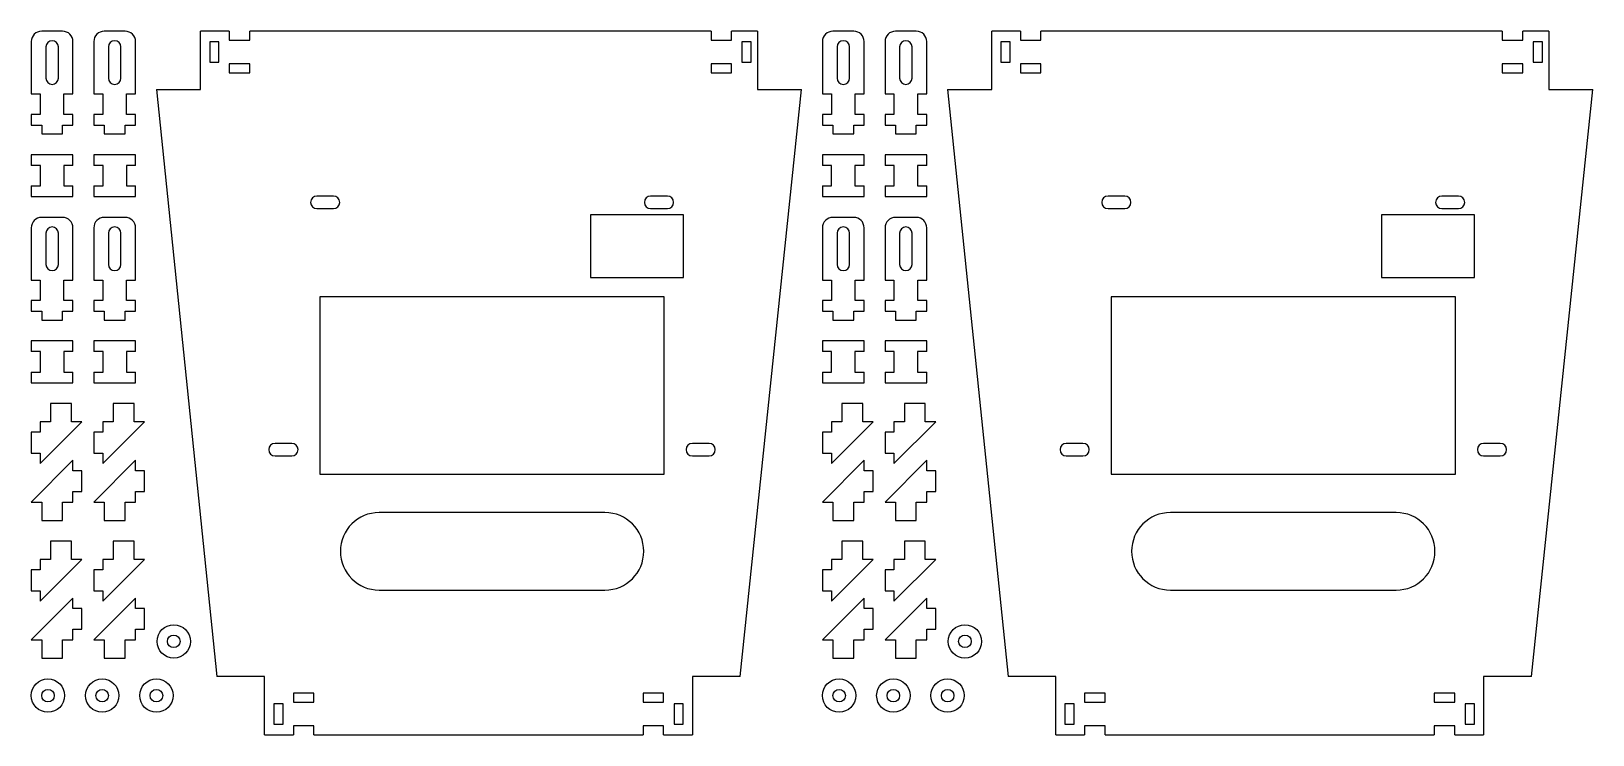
# Model space of a CAD drawing. Header units: inches. Extents: x 3.6 to 41, y 3.9 to 20.8.
import ezdxf

# ---------------------------------------------------------------- set-up
doc = ezdxf.new("R2010")
doc.units = ezdxf.units.IN
doc.header["$MEASUREMENT"] = 0

msp = doc.modelspace()

# ---------------------------------------------------------------- linework, layer by layer
at = {"color": 7, "linetype": 'Continuous', "lineweight": 25}
for p, q in [((4.364, 20.777), (3.864, 20.777)), ((5.864, 20.777), (5.364, 20.777)), ((7.67, 19.377), (7.67, 20.777)), ((8.36, 20.777), (7.67, 20.777)), ((8.36, 20.777), (8.36, 20.562)), ((8.851, 20.562), (8.851, 20.777)), ((19.905, 20.777), (8.851, 20.777)), ((19.905, 20.777), (19.905, 20.562)), ((20.396, 20.562), (20.396, 20.777)), ((21.02, 20.777), (20.396, 20.777)), ((21.02, 20.777), (21.02, 19.377)), ((23.323, 20.777), (22.823, 20.777)), ((24.823, 20.777), (24.323, 20.777)), ((26.629, 19.377), (26.629, 20.777)), ((27.319, 20.777), (26.629, 20.777)), ((27.319, 20.777), (27.319, 20.562)), ((38.864, 20.777), (27.81, 20.777)), ((27.81, 20.562), (27.81, 20.777)), ((38.864, 20.777), (38.864, 20.562)), ((39.979, 20.777), (39.355, 20.777)), ((39.355, 20.562), (39.355, 20.777)), ((39.979, 20.777), (39.979, 19.377)), ((3.614, 20.527), (3.614, 19.272)), ((3.964, 20.399), (3.964, 19.649)), ((4.264, 19.649), (4.264, 20.399)), ((4.614, 19.272), (4.614, 20.527)), ((5.114, 20.527), (5.114, 19.272)), ((5.464, 20.399), (5.464, 19.649)), ((5.764, 19.649), (5.764, 20.399)), ((6.114, 19.272), (6.114, 20.527)), ((8.11, 20.522), (7.89, 20.522)), ((7.89, 20.522), (7.89, 20.031)), ((8.11, 20.031), (8.11, 20.522)), ((8.36, 20.562), (8.851, 20.562)), ((19.905, 20.562), (20.396, 20.562)), ((20.866, 20.522), (20.646, 20.522)), ((20.646, 20.522), (20.646, 20.031)), ((20.866, 20.031), (20.866, 20.522)), ((22.573, 20.527), (22.573, 19.272)), ((22.923, 20.399), (22.923, 19.649)), ((23.223, 19.649), (23.223, 20.399)), ((23.573, 19.272), (23.573, 20.527)), ((24.073, 20.527), (24.073, 19.272)), ((24.423, 20.399), (24.423, 19.649)), ((24.723, 19.649), (24.723, 20.399)), ((25.073, 19.272), (25.073, 20.527)), ((27.069, 20.522), (26.849, 20.522)), ((26.849, 20.522), (26.849, 20.031)), ((27.069, 20.031), (27.069, 20.522)), ((27.319, 20.562), (27.81, 20.562)), ((38.864, 20.562), (39.355, 20.562)), ((39.825, 20.522), (39.605, 20.522)), ((39.605, 20.522), (39.605, 20.031)), ((39.825, 20.031), (39.825, 20.522)), ((7.89, 20.031), (8.11, 20.031)), ((8.851, 19.992), (8.36, 19.992)), ((8.36, 19.992), (8.36, 19.777)), ((8.851, 19.777), (8.851, 19.992)), ((20.396, 19.992), (19.905, 19.992)), ((19.905, 19.992), (19.905, 19.777)), ((20.396, 19.777), (20.396, 19.992)), ((20.646, 20.031), (20.866, 20.031)), ((26.849, 20.031), (27.069, 20.031)), ((27.319, 19.992), (27.319, 19.777)), ((27.81, 19.992), (27.319, 19.992)), ((27.81, 19.777), (27.81, 19.992)), ((39.355, 19.992), (38.864, 19.992)), ((38.864, 19.992), (38.864, 19.777)), ((39.355, 19.777), (39.355, 19.992)), ((39.605, 20.031), (39.825, 20.031)), ((8.36, 19.777), (8.851, 19.777)), ((19.905, 19.777), (20.396, 19.777)), ((27.319, 19.777), (27.81, 19.777)), ((38.864, 19.777), (39.355, 19.777)), ((3.614, 19.272), (3.829, 19.272)), ((3.829, 19.272), (3.829, 18.781)), ((4.399, 19.272), (4.614, 19.272)), ((4.399, 18.781), (4.399, 19.272)), ((5.114, 19.272), (5.329, 19.272)), ((5.329, 19.272), (5.329, 18.781)), ((5.899, 19.272), (6.114, 19.272)), ((5.899, 18.781), (5.899, 19.272)), ((6.614, 19.377), (8.063, 5.302)), ((6.614, 19.377), (7.67, 19.377)), ((20.603, 5.302), (22.073, 19.377)), ((21.02, 19.377), (22.073, 19.377)), ((22.573, 19.272), (22.788, 19.272)), ((22.788, 19.272), (22.788, 18.781)), ((23.358, 19.272), (23.573, 19.272)), ((23.358, 18.781), (23.358, 19.272)), ((24.073, 19.272), (24.288, 19.272)), ((24.288, 19.272), (24.288, 18.781)), ((24.858, 19.272), (25.073, 19.272)), ((24.858, 18.781), (24.858, 19.272)), ((25.573, 19.377), (27.022, 5.302)), ((25.573, 19.377), (26.629, 19.377)), ((39.563, 5.302), (41.033, 19.377)), ((39.979, 19.377), (41.033, 19.377)), ((3.829, 18.781), (3.614, 18.781)), ((3.614, 18.781), (3.614, 18.527)), ((4.614, 18.781), (4.399, 18.781)), ((4.614, 18.527), (4.614, 18.781)), ((5.114, 18.781), (5.114, 18.527)), ((5.329, 18.781), (5.114, 18.781)), ((6.114, 18.781), (5.899, 18.781)), ((6.114, 18.527), (6.114, 18.781)), ((22.573, 18.781), (22.573, 18.527)), ((22.788, 18.781), (22.573, 18.781)), ((23.573, 18.781), (23.358, 18.781)), ((23.573, 18.527), (23.573, 18.781)), ((24.073, 18.781), (24.073, 18.527)), ((24.288, 18.781), (24.073, 18.781)), ((25.073, 18.781), (24.858, 18.781)), ((25.073, 18.527), (25.073, 18.781)), ((3.614, 18.527), (3.864, 18.527)), ((3.864, 18.527), (3.864, 18.312)), ((4.364, 18.527), (4.614, 18.527)), ((4.364, 18.312), (4.364, 18.527)), ((5.114, 18.527), (5.364, 18.527)), ((5.364, 18.527), (5.364, 18.312)), ((5.864, 18.527), (6.114, 18.527)), ((5.864, 18.312), (5.864, 18.527)), ((22.573, 18.527), (22.823, 18.527)), ((22.823, 18.527), (22.823, 18.312)), ((23.323, 18.312), (23.323, 18.527)), ((23.323, 18.527), (23.573, 18.527)), ((24.073, 18.527), (24.323, 18.527)), ((24.323, 18.527), (24.323, 18.312)), ((24.823, 18.312), (24.823, 18.527)), ((24.823, 18.527), (25.073, 18.527)), ((3.864, 18.312), (4.364, 18.312)), ((5.364, 18.312), (5.864, 18.312)), ((22.823, 18.312), (23.323, 18.312)), ((24.323, 18.312), (24.823, 18.312)), ((3.614, 17.812), (3.614, 17.557)), ((4.614, 17.812), (3.614, 17.812)), ((4.614, 17.557), (4.614, 17.812)), ((5.114, 17.812), (5.114, 17.557)), ((6.114, 17.812), (5.114, 17.812)), ((6.114, 17.557), (6.114, 17.812)), ((23.573, 17.812), (22.573, 17.812)), ((22.573, 17.812), (22.573, 17.557)), ((23.573, 17.557), (23.573, 17.812)), ((24.073, 17.812), (24.073, 17.557)), ((25.073, 17.812), (24.073, 17.812)), ((25.073, 17.557), (25.073, 17.812)), ((3.834, 17.557), (3.614, 17.557)), ((3.834, 17.067), (3.834, 17.557)), ((4.394, 17.557), (4.394, 17.067)), ((4.614, 17.557), (4.394, 17.557)), ((5.334, 17.557), (5.114, 17.557)), ((5.334, 17.067), (5.334, 17.557)), ((6.114, 17.557), (5.894, 17.557)), ((5.894, 17.557), (5.894, 17.067)), ((22.793, 17.557), (22.573, 17.557)), ((22.793, 17.067), (22.793, 17.557)), ((23.573, 17.557), (23.353, 17.557)), ((23.353, 17.557), (23.353, 17.067)), ((24.293, 17.557), (24.073, 17.557)), ((24.293, 17.067), (24.293, 17.557)), ((25.073, 17.557), (24.853, 17.557)), ((24.853, 17.557), (24.853, 17.067)), ((3.614, 17.067), (3.834, 17.067)), ((3.614, 17.067), (3.614, 16.812)), ((4.394, 17.067), (4.614, 17.067)), ((4.614, 16.812), (4.614, 17.067)), ((5.114, 17.067), (5.114, 16.812)), ((5.114, 17.067), (5.334, 17.067)), ((5.894, 17.067), (6.114, 17.067)), ((6.114, 16.812), (6.114, 17.067)), ((22.573, 17.067), (22.573, 16.812)), ((22.573, 17.067), (22.793, 17.067)), ((23.353, 17.067), (23.573, 17.067)), ((23.573, 16.812), (23.573, 17.067)), ((24.073, 17.067), (24.293, 17.067)), ((24.073, 17.067), (24.073, 16.812)), ((24.853, 17.067), (25.073, 17.067)), ((25.073, 16.812), (25.073, 17.067)), ((3.614, 16.812), (4.614, 16.812)), ((5.114, 16.812), (6.114, 16.812)), ((10.857, 16.822), (10.457, 16.822)), ((10.457, 16.522), (10.857, 16.522)), ((18.857, 16.822), (18.457, 16.822)), ((18.457, 16.522), (18.857, 16.522)), ((22.573, 16.812), (23.573, 16.812)), ((24.073, 16.812), (25.073, 16.812)), ((29.817, 16.822), (29.417, 16.822)), ((29.417, 16.522), (29.817, 16.522)), ((37.817, 16.822), (37.417, 16.822)), ((37.417, 16.522), (37.817, 16.522)), ((4.364, 16.312), (3.864, 16.312)), ((5.864, 16.312), (5.364, 16.312)), ((17.013, 16.372), (17.012, 14.872)), ((19.242, 16.372), (17.013, 16.372)), ((19.242, 14.872), (19.242, 16.372)), ((23.323, 16.312), (22.823, 16.312)), ((24.823, 16.312), (24.323, 16.312)), ((35.973, 16.372), (35.972, 14.872)), ((38.202, 16.372), (35.973, 16.372)), ((38.202, 14.872), (38.202, 16.372)), ((3.614, 16.062), (3.614, 14.807)), ((3.964, 15.934), (3.964, 15.184)), ((4.264, 15.184), (4.264, 15.934)), ((4.614, 14.807), (4.614, 16.062)), ((5.114, 16.062), (5.114, 14.807)), ((5.464, 15.934), (5.464, 15.184)), ((5.764, 15.184), (5.764, 15.934)), ((6.114, 14.807), (6.114, 16.062)), ((22.573, 16.062), (22.573, 14.807)), ((22.923, 15.934), (22.923, 15.184)), ((23.223, 15.184), (23.223, 15.934)), ((23.573, 14.807), (23.573, 16.062)), ((24.073, 16.062), (24.073, 14.807)), ((24.423, 15.934), (24.423, 15.184)), ((24.723, 15.184), (24.723, 15.934)), ((25.073, 14.807), (25.073, 16.062)), ((3.614, 14.807), (3.829, 14.807)), ((3.829, 14.807), (3.829, 14.316)), ((4.399, 14.807), (4.614, 14.807)), ((4.399, 14.316), (4.399, 14.807)), ((5.114, 14.807), (5.329, 14.807)), ((5.329, 14.807), (5.329, 14.316)), ((5.899, 14.807), (6.114, 14.807)), ((5.899, 14.316), (5.899, 14.807)), ((17.012, 14.872), (19.242, 14.872)), ((22.573, 14.807), (22.788, 14.807)), ((22.788, 14.807), (22.788, 14.316)), ((23.358, 14.807), (23.573, 14.807)), ((23.358, 14.316), (23.358, 14.807)), ((24.073, 14.807), (24.288, 14.807)), ((24.288, 14.807), (24.288, 14.316)), ((24.858, 14.316), (24.858, 14.807)), ((24.858, 14.807), (25.073, 14.807)), ((35.972, 14.872), (38.202, 14.872)), ((3.614, 14.316), (3.614, 14.062)), ((3.829, 14.316), (3.614, 14.316)), ((4.614, 14.316), (4.399, 14.316)), ((4.614, 14.062), (4.614, 14.316)), ((5.114, 14.316), (5.114, 14.062)), ((5.329, 14.316), (5.114, 14.316)), ((6.114, 14.316), (5.899, 14.316)), ((6.114, 14.062), (6.114, 14.316)), ((10.532, 14.402), (10.532, 10.152)), ((18.782, 14.402), (10.532, 14.402)), ((18.782, 10.152), (18.782, 14.402)), ((22.788, 14.316), (22.573, 14.316)), ((22.573, 14.316), (22.573, 14.062)), ((23.573, 14.316), (23.358, 14.316)), ((23.573, 14.062), (23.573, 14.316)), ((24.288, 14.316), (24.073, 14.316)), ((24.073, 14.316), (24.073, 14.062)), ((25.073, 14.316), (24.858, 14.316)), ((25.073, 14.062), (25.073, 14.316)), ((29.492, 14.402), (29.492, 10.152)), ((37.742, 14.402), (29.492, 14.402)), ((37.742, 10.152), (37.742, 14.402)), ((3.614, 14.062), (3.864, 14.062)), ((3.864, 14.062), (3.864, 13.847)), ((3.864, 13.847), (4.364, 13.847)), ((4.364, 14.062), (4.614, 14.062)), ((4.364, 13.847), (4.364, 14.062)), ((5.114, 14.062), (5.364, 14.062)), ((5.364, 14.062), (5.364, 13.847)), ((5.364, 13.847), (5.864, 13.847)), ((5.864, 14.062), (6.114, 14.062)), ((5.864, 13.847), (5.864, 14.062)), ((22.573, 14.062), (22.823, 14.062)), ((22.823, 14.062), (22.823, 13.847)), ((22.823, 13.847), (23.323, 13.847)), ((23.323, 14.062), (23.573, 14.062)), ((23.323, 13.847), (23.323, 14.062)), ((24.073, 14.062), (24.323, 14.062)), ((24.323, 14.062), (24.323, 13.847)), ((24.323, 13.847), (24.823, 13.847)), ((24.823, 14.062), (25.073, 14.062)), ((24.823, 13.847), (24.823, 14.062)), ((4.614, 13.347), (3.614, 13.347)), ((3.614, 13.347), (3.614, 13.092)), ((4.614, 13.092), (4.614, 13.347)), ((5.114, 13.347), (5.114, 13.092)), ((6.114, 13.347), (5.114, 13.347)), ((6.114, 13.092), (6.114, 13.347)), ((22.573, 13.347), (22.573, 13.092)), ((23.573, 13.347), (22.573, 13.347)), ((23.573, 13.092), (23.573, 13.347)), ((25.073, 13.347), (24.073, 13.347)), ((24.073, 13.347), (24.073, 13.092)), ((25.073, 13.092), (25.073, 13.347)), ((3.834, 13.092), (3.614, 13.092)), ((3.834, 12.602), (3.834, 13.092)), ((4.614, 13.092), (4.394, 13.092)), ((4.394, 13.092), (4.394, 12.602)), ((5.334, 13.092), (5.114, 13.092)), ((5.334, 12.602), (5.334, 13.092)), ((6.114, 13.092), (5.894, 13.092)), ((5.894, 13.092), (5.894, 12.602)), ((22.793, 13.092), (22.573, 13.092)), ((22.793, 12.602), (22.793, 13.092)), ((23.573, 13.092), (23.353, 13.092)), ((23.353, 13.092), (23.353, 12.602)), ((24.293, 13.092), (24.073, 13.092)), ((24.293, 12.602), (24.293, 13.092)), ((25.073, 13.092), (24.853, 13.092)), ((24.853, 13.092), (24.853, 12.602)), ((3.614, 12.602), (3.834, 12.602)), ((3.614, 12.602), (3.614, 12.347)), ((4.394, 12.602), (4.614, 12.602)), ((4.614, 12.347), (4.614, 12.602)), ((5.114, 12.602), (5.114, 12.347)), ((5.114, 12.602), (5.334, 12.602)), ((5.894, 12.602), (6.114, 12.602)), ((6.114, 12.347), (6.114, 12.602)), ((22.573, 12.602), (22.793, 12.602)), ((22.573, 12.602), (22.573, 12.347)), ((23.353, 12.602), (23.573, 12.602)), ((23.573, 12.347), (23.573, 12.602)), ((24.073, 12.602), (24.073, 12.347)), ((24.073, 12.602), (24.293, 12.602)), ((24.853, 12.602), (25.073, 12.602)), ((25.073, 12.347), (25.073, 12.602)), ((3.614, 12.347), (4.614, 12.347)), ((5.114, 12.347), (6.114, 12.347)), ((22.573, 12.347), (23.573, 12.347)), ((24.073, 12.347), (25.073, 12.347)), ((4.079, 11.847), (4.079, 11.407)), ((4.579, 11.847), (4.079, 11.847)), ((4.579, 11.407), (4.579, 11.847)), ((5.579, 11.847), (5.579, 11.407)), ((6.079, 11.847), (5.579, 11.847)), ((6.079, 11.407), (6.079, 11.847)), ((23.038, 11.847), (23.038, 11.407)), ((23.538, 11.847), (23.038, 11.847)), ((23.538, 11.407), (23.538, 11.847)), ((24.538, 11.847), (24.538, 11.407)), ((25.038, 11.847), (24.538, 11.847)), ((25.038, 11.407), (25.038, 11.847)), ((3.829, 10.407), (4.829, 11.407)), ((3.829, 11.407), (3.829, 11.157)), ((4.079, 11.407), (3.829, 11.407)), ((4.829, 11.407), (4.579, 11.407)), ((5.329, 10.407), (6.329, 11.407)), ((5.329, 11.407), (5.329, 11.157)), ((5.579, 11.407), (5.329, 11.407)), ((6.329, 11.407), (6.079, 11.407)), ((23.038, 11.407), (22.788, 11.407)), ((22.788, 10.407), (23.788, 11.407)), ((22.788, 11.407), (22.788, 11.157)), ((23.788, 11.407), (23.538, 11.407)), ((24.288, 10.407), (25.288, 11.407)), ((24.288, 11.407), (24.288, 11.157)), ((24.538, 11.407), (24.288, 11.407)), ((25.288, 11.407), (25.038, 11.407)), ((3.614, 11.157), (3.614, 10.657)), ((3.829, 11.157), (3.614, 11.157)), ((5.114, 11.157), (5.114, 10.657)), ((5.329, 11.157), (5.114, 11.157)), ((9.857, 10.892), (9.457, 10.892)), ((19.857, 10.892), (19.457, 10.892)), ((22.573, 11.157), (22.573, 10.657)), ((22.788, 11.157), (22.573, 11.157)), ((24.073, 11.157), (24.073, 10.657)), ((24.288, 11.157), (24.073, 11.157)), ((28.817, 10.892), (28.417, 10.892)), ((38.817, 10.892), (38.417, 10.892)), ((3.614, 10.657), (3.829, 10.657)), ((4.614, 10.485), (3.614, 9.485)), ((3.829, 10.657), (3.829, 10.407)), ((4.614, 10.235), (4.614, 10.485)), ((5.114, 10.657), (5.329, 10.657)), ((6.114, 10.485), (5.114, 9.485)), ((5.329, 10.657), (5.329, 10.407)), ((6.114, 10.235), (6.114, 10.485)), ((9.457, 10.592), (9.857, 10.592)), ((19.457, 10.592), (19.857, 10.592)), ((22.573, 10.657), (22.788, 10.657)), ((23.573, 10.485), (22.573, 9.485)), ((22.788, 10.657), (22.788, 10.407)), ((23.573, 10.235), (23.573, 10.485)), ((24.073, 10.657), (24.288, 10.657)), ((25.073, 10.485), (24.073, 9.485)), ((24.288, 10.657), (24.288, 10.407)), ((25.073, 10.235), (25.073, 10.485)), ((28.417, 10.592), (28.817, 10.592)), ((38.417, 10.592), (38.817, 10.592)), ((4.829, 10.235), (4.614, 10.235)), ((4.829, 9.735), (4.829, 10.235)), ((6.329, 10.235), (6.114, 10.235)), ((6.329, 9.735), (6.329, 10.235)), ((10.532, 10.152), (18.782, 10.152)), ((23.788, 10.235), (23.573, 10.235)), ((23.788, 9.735), (23.788, 10.235)), ((25.288, 10.235), (25.073, 10.235)), ((25.288, 9.735), (25.288, 10.235)), ((29.492, 10.152), (37.742, 10.152)), ((4.614, 9.735), (4.829, 9.735)), ((4.614, 9.485), (4.614, 9.735)), ((6.114, 9.735), (6.329, 9.735)), ((6.114, 9.485), (6.114, 9.735)), ((23.573, 9.485), (23.573, 9.735)), ((23.573, 9.735), (23.788, 9.735)), ((25.073, 9.735), (25.288, 9.735)), ((25.073, 9.485), (25.073, 9.735)), ((3.614, 9.485), (3.864, 9.485)), ((3.864, 9.485), (3.864, 9.045)), ((4.364, 9.485), (4.614, 9.485)), ((4.364, 9.045), (4.364, 9.485)), ((5.114, 9.485), (5.364, 9.485)), ((5.364, 9.485), (5.364, 9.045)), ((5.864, 9.485), (6.114, 9.485)), ((5.864, 9.045), (5.864, 9.485)), ((22.573, 9.485), (22.823, 9.485)), ((22.823, 9.485), (22.823, 9.045)), ((23.323, 9.045), (23.323, 9.485)), ((23.323, 9.485), (23.573, 9.485)), ((24.073, 9.485), (24.323, 9.485)), ((24.323, 9.485), (24.323, 9.045)), ((24.823, 9.485), (25.073, 9.485)), ((24.823, 9.045), (24.823, 9.485)), ((3.864, 9.045), (4.364, 9.045)), ((5.364, 9.045), (5.864, 9.045)), ((17.362, 9.232), (11.952, 9.232)), ((22.823, 9.045), (23.323, 9.045)), ((24.323, 9.045), (24.823, 9.045)), ((36.322, 9.232), (30.912, 9.232)), ((4.079, 8.545), (4.079, 8.105)), ((4.579, 8.545), (4.079, 8.545)), ((4.579, 8.105), (4.579, 8.545)), ((5.579, 8.545), (5.579, 8.105)), ((6.079, 8.545), (5.579, 8.545)), ((6.079, 8.105), (6.079, 8.545)), ((23.038, 8.545), (23.038, 8.105)), ((23.538, 8.545), (23.038, 8.545)), ((23.538, 8.105), (23.538, 8.545)), ((24.538, 8.545), (24.538, 8.105)), ((25.038, 8.545), (24.538, 8.545)), ((25.038, 8.105), (25.038, 8.545)), ((4.079, 8.105), (3.829, 8.105)), ((3.829, 8.105), (3.829, 7.855)), ((3.829, 7.105), (4.829, 8.105)), ((4.829, 8.105), (4.579, 8.105)), ((5.579, 8.105), (5.329, 8.105)), ((5.329, 7.105), (6.329, 8.105)), ((5.329, 8.105), (5.329, 7.855)), ((6.329, 8.105), (6.079, 8.105)), ((22.788, 7.105), (23.788, 8.105)), ((22.788, 8.105), (22.788, 7.855)), ((23.038, 8.105), (22.788, 8.105)), ((23.788, 8.105), (23.538, 8.105)), ((24.288, 8.105), (24.288, 7.855)), ((24.538, 8.105), (24.288, 8.105)), ((24.288, 7.105), (25.288, 8.105)), ((25.288, 8.105), (25.038, 8.105)), ((3.614, 7.855), (3.614, 7.355)), ((3.829, 7.855), (3.614, 7.855)), ((5.114, 7.855), (5.114, 7.355)), ((5.329, 7.855), (5.114, 7.855)), ((22.788, 7.855), (22.573, 7.855)), ((22.573, 7.855), (22.573, 7.355)), ((24.073, 7.855), (24.073, 7.355)), ((24.288, 7.855), (24.073, 7.855)), ((3.614, 7.355), (3.829, 7.355)), ((4.614, 7.182), (3.614, 6.182)), ((3.829, 7.355), (3.829, 7.105)), ((4.614, 6.932), (4.614, 7.182)), ((5.114, 7.355), (5.329, 7.355)), ((6.114, 7.182), (5.114, 6.182)), ((5.329, 7.355), (5.329, 7.105)), ((6.114, 6.932), (6.114, 7.182)), ((11.952, 7.372), (17.362, 7.372)), ((22.573, 7.355), (22.788, 7.355)), ((23.573, 7.182), (22.573, 6.182)), ((22.788, 7.355), (22.788, 7.105)), ((23.573, 6.932), (23.573, 7.182)), ((24.073, 7.355), (24.288, 7.355)), ((25.073, 7.182), (24.073, 6.182)), ((24.288, 7.355), (24.288, 7.105)), ((25.073, 6.932), (25.073, 7.182)), ((30.912, 7.372), (36.322, 7.372)), ((4.829, 6.932), (4.614, 6.932)), ((4.829, 6.432), (4.829, 6.932)), ((6.329, 6.932), (6.114, 6.932)), ((6.329, 6.432), (6.329, 6.932)), ((23.788, 6.932), (23.573, 6.932)), ((23.788, 6.432), (23.788, 6.932)), ((25.288, 6.932), (25.073, 6.932)), ((25.288, 6.432), (25.288, 6.932)), ((4.614, 6.182), (4.614, 6.432)), ((4.614, 6.432), (4.829, 6.432)), ((6.114, 6.182), (6.114, 6.432)), ((6.114, 6.432), (6.329, 6.432)), ((23.573, 6.432), (23.788, 6.432)), ((23.573, 6.182), (23.573, 6.432)), ((25.073, 6.432), (25.288, 6.432)), ((25.073, 6.182), (25.073, 6.432)), ((3.614, 6.182), (3.864, 6.182)), ((3.864, 6.182), (3.864, 5.742)), ((4.364, 6.182), (4.614, 6.182)), ((4.364, 5.742), (4.364, 6.182)), ((5.114, 6.182), (5.364, 6.182)), ((5.364, 6.182), (5.364, 5.742)), ((5.864, 5.742), (5.864, 6.182)), ((5.864, 6.182), (6.114, 6.182)), ((22.573, 6.182), (22.823, 6.182)), ((22.823, 6.182), (22.823, 5.742)), ((23.323, 6.182), (23.573, 6.182)), ((23.323, 5.742), (23.323, 6.182)), ((24.073, 6.182), (24.323, 6.182)), ((24.323, 6.182), (24.323, 5.742)), ((24.823, 6.182), (25.073, 6.182)), ((24.823, 5.742), (24.823, 6.182)), ((3.864, 5.742), (4.364, 5.742)), ((5.364, 5.742), (5.864, 5.742)), ((22.823, 5.742), (23.323, 5.742)), ((24.323, 5.742), (24.823, 5.742)), ((9.207, 5.302), (8.063, 5.302)), ((9.207, 3.902), (9.207, 5.302)), ((20.603, 5.302), (19.457, 5.302)), ((19.457, 5.302), (19.457, 3.902)), ((28.166, 5.302), (27.022, 5.302)), ((28.166, 3.902), (28.166, 5.302)), ((38.416, 5.302), (38.416, 3.902)), ((39.563, 5.302), (38.416, 5.302)), ((10.388, 4.902), (9.897, 4.902)), ((9.897, 4.902), (9.897, 4.687)), ((10.388, 4.687), (10.388, 4.902)), ((18.767, 4.902), (18.276, 4.902)), ((18.276, 4.902), (18.276, 4.687)), ((18.767, 4.687), (18.767, 4.902)), ((29.347, 4.902), (28.856, 4.902)), ((28.856, 4.902), (28.856, 4.687)), ((29.347, 4.687), (29.347, 4.902)), ((37.726, 4.902), (37.235, 4.902)), ((37.235, 4.902), (37.235, 4.687)), ((37.726, 4.687), (37.726, 4.902)), ((9.647, 4.647), (9.427, 4.647)), ((9.427, 4.647), (9.427, 4.156)), ((9.647, 4.156), (9.647, 4.647)), ((9.897, 4.687), (10.388, 4.687)), ((18.276, 4.687), (18.767, 4.687)), ((19.237, 4.647), (19.017, 4.647)), ((19.017, 4.647), (19.017, 4.156)), ((19.237, 4.156), (19.237, 4.647)), ((28.606, 4.647), (28.386, 4.647)), ((28.386, 4.647), (28.386, 4.156)), ((28.606, 4.156), (28.606, 4.647)), ((28.856, 4.687), (29.347, 4.687)), ((37.235, 4.687), (37.726, 4.687)), ((38.196, 4.647), (37.976, 4.647)), ((37.976, 4.647), (37.976, 4.156)), ((38.196, 4.156), (38.196, 4.647)), ((9.427, 4.156), (9.647, 4.156)), ((9.897, 4.117), (9.897, 3.902)), ((10.388, 4.117), (9.897, 4.117)), ((10.388, 3.902), (10.388, 4.117)), ((18.767, 4.117), (18.276, 4.117)), ((18.276, 4.117), (18.276, 3.902)), ((18.767, 3.902), (18.767, 4.117)), ((19.017, 4.156), (19.237, 4.156)), ((28.386, 4.156), (28.606, 4.156)), ((29.347, 4.117), (28.856, 4.117)), ((28.856, 4.117), (28.856, 3.902)), ((29.347, 3.902), (29.347, 4.117)), ((37.726, 4.117), (37.235, 4.117)), ((37.235, 4.117), (37.235, 3.902)), ((37.726, 3.902), (37.726, 4.117)), ((37.976, 4.156), (38.196, 4.156)), ((9.207, 3.902), (9.897, 3.902)), ((10.388, 3.902), (18.276, 3.902)), ((18.767, 3.902), (19.457, 3.902)), ((28.166, 3.902), (28.856, 3.902)), ((29.347, 3.902), (37.235, 3.902)), ((37.726, 3.902), (38.416, 3.902))]:
    msp.add_line(p, q, dxfattribs=at)
for centre, radius in [((7.029, 6.142), 0.4), ((25.988, 6.142), 0.4), ((7.029, 6.142), 0.15), ((25.988, 6.142), 0.15), ((4.014, 4.842), 0.4), ((5.314, 4.842), 0.4), ((6.614, 4.842), 0.4), ((22.973, 4.842), 0.4), ((24.273, 4.842), 0.4), ((25.573, 4.842), 0.4), ((4.014, 4.842), 0.15), ((5.314, 4.842), 0.15), ((6.614, 4.842), 0.15), ((22.973, 4.842), 0.15), ((24.273, 4.842), 0.15), ((25.573, 4.842), 0.15)]:
    msp.add_circle(centre, radius, dxfattribs=at)
for centre, radius, start, end in [((3.864, 20.527), 0.25, 90, 180), ((4.364, 20.527), 0.25, 0, 90), ((5.364, 20.527), 0.25, 90, 180), ((5.864, 20.527), 0.25, 0, 90), ((22.823, 20.527), 0.25, 90, 180), ((23.323, 20.527), 0.25, 0, 90), ((24.323, 20.527), 0.25, 90, 180), ((24.823, 20.527), 0.25, 0, 90), ((4.114, 20.399), 0.15, 0, 180), ((5.614, 20.399), 0.15, 0, 180), ((23.073, 20.399), 0.15, 0, 180), ((24.573, 20.399), 0.15, 0, 180), ((4.114, 19.649), 0.15, 180, 0), ((5.614, 19.649), 0.15, 180, 0), ((23.073, 19.649), 0.15, 180, 0), ((24.573, 19.649), 0.15, 180, 0), ((10.457, 16.672), 0.15, 90, 270), ((10.857, 16.672), 0.15, 270, 90), ((18.457, 16.672), 0.15, 90, 270), ((18.857, 16.672), 0.15, 270, 90), ((29.417, 16.672), 0.15, 90, 270), ((29.817, 16.672), 0.15, 270, 90), ((37.417, 16.672), 0.15, 90, 270), ((37.817, 16.672), 0.15, 270, 90), ((3.864, 16.062), 0.25, 90, 180), ((4.364, 16.062), 0.25, 0, 90), ((5.364, 16.062), 0.25, 90, 180), ((5.864, 16.062), 0.25, 0, 90), ((22.823, 16.062), 0.25, 90, 180), ((23.323, 16.062), 0.25, 0, 90), ((24.323, 16.062), 0.25, 90, 180), ((24.823, 16.062), 0.25, 0, 90), ((4.114, 15.934), 0.15, 0, 180), ((5.614, 15.934), 0.15, 0, 180), ((23.073, 15.934), 0.15, 0, 180), ((24.573, 15.934), 0.15, 0, 180), ((4.114, 15.184), 0.15, 180, 0), ((5.614, 15.184), 0.15, 180, 0), ((23.073, 15.184), 0.15, 180, 0), ((24.573, 15.184), 0.15, 180, 0), ((9.457, 10.742), 0.15, 90, 270), ((9.857, 10.742), 0.15, 270, 90), ((19.457, 10.742), 0.15, 90, 270), ((19.857, 10.742), 0.15, 270, 90), ((28.417, 10.742), 0.15, 90, 270), ((28.817, 10.742), 0.15, 270, 90), ((38.417, 10.742), 0.15, 90, 270), ((38.817, 10.742), 0.15, 270, 90), ((11.952, 8.302), 0.93, 90, 270), ((17.362, 8.302), 0.93, 270, 90), ((30.912, 8.302), 0.93, 90, 270), ((36.322, 8.302), 0.93, 270, 90)]:
    msp.add_arc(centre, radius, start, end, dxfattribs=at)

doc.saveas('drawing.dxf')
